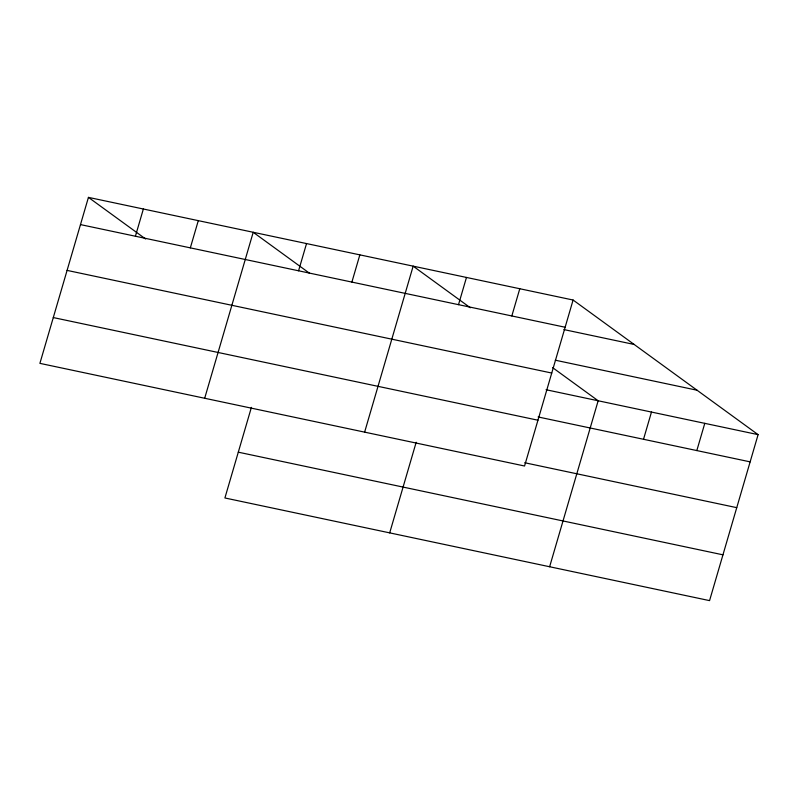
<?xml version="1.0" encoding="UTF-8"?>
<svg xmlns="http://www.w3.org/2000/svg" width="798" height="798" viewBox="0 0 798 798"><rect width="100%" height="100%" fill="white"/><g stroke="black" fill="none" stroke-linecap="round" stroke-linejoin="round"><path stroke-width="1.2" d="M88.438 197.375L39.9 363.359L524.555 466.012L573.094 300.028L88.438 197.375L145.615 238.981M135.401 236.238L143.361 209.016M190.333 247.869L198.293 220.647M204.687 398.262L253.215 232.278L309.425 273.175M251.4 407.359L224.906 497.972L709.562 600.625L758.1 434.641L573.094 300.028M298.572 270.791L306.532 243.57M351.888 282.083L359.848 254.861M364.626 432.137L413.155 266.153L470.331 307.759M389.693 532.874L416.187 442.262M458.511 304.666L466.471 277.445M511.827 315.958L519.787 288.736M549.623 566.75L598.161 400.766L552.615 367.629M643.517 439.279L651.477 412.057M696.824 450.571L704.784 423.349M80.478 224.597L565.134 327.25M563.867 329.574L634.151 344.457M555.288 360.197L697.053 390.222M67.082 270.392L551.747 373.045M546.061 389.733L758.1 434.641M538.101 416.955L750.14 461.862M53.286 317.564L537.952 420.217M524.715 462.74L736.754 507.658M238.293 452.177L722.958 554.829"/></g></svg>
